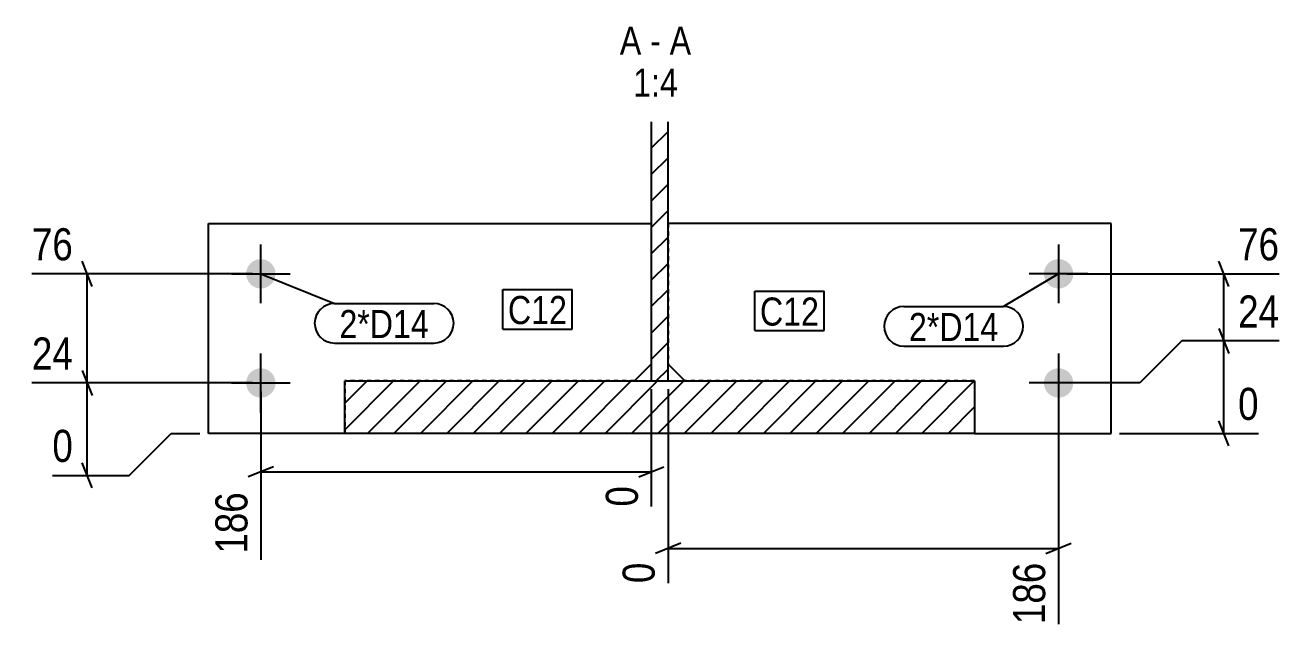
# Model space of a CAD drawing. Header units: millimetres. Extents: x 13 to 49489, y 13 to 3079.
# Drawn here: x 13 to 613, y 13 to 301 of the extents above; entities that cross this region are included whole.
import ezdxf

# ---------------------------------------------------------------- set-up
doc = ezdxf.new("R2010")
doc.units = ezdxf.units.MM
doc.linetypes.add('DXK_LINE_DOT2', pattern=[3.9198, 1.9599, -1.9599])
for name, color, linetype in [('MÅLSÆTNING', 7, 'Continuous'), ('STÅL', 7, 'Continuous'), ('TEKST', 7, 'Continuous')]:
    doc.layers.add(name, color=color, linetype=linetype)
doc.styles.add('Arial Narrow', font='ARIALN.TTF', dxfattribs={"height": 0.2})

msp = doc.modelspace()

# ---------------------------------------------------------------- hatches: boundary and pattern name
at = {"layer": 'STÅL', "linetype": 'Continuous'}
h = msp.add_hatch(dxfattribs=at)
h.set_pattern_fill('', scale=2.8, style=0, pattern_type=0)
h.set_pattern_definition([(45, (311.05, 255.171), (-6.2862, 6.2862), [])])
h.paths.add_polyline_path([(319.05, 255.17), (311.05, 255.17), (311.05, 131.81), (319.05, 131.81)])
for points in [[(125.05, 189.81, -1), (125.05, 175.81, -1)], [(505.05, 175.81, -1), (505.05, 189.81, -1)], [(125.05, 137.81, -1), (125.05, 123.81, -1)], [(505.05, 123.81, -1), (505.05, 137.81, -1)]]:
    msp.add_hatch(color=96, dxfattribs=at).paths.add_polyline_path(points)
h = msp.add_hatch(dxfattribs=at)
h.set_pattern_fill('', scale=2.8, style=0, pattern_type=0)
h.set_pattern_definition([(45, (465.05, 106.81), (-6.28618, 6.28618), [])])
h.paths.add_polyline_path([(165.05, 106.81), (465.05, 106.81), (465.05, 131.81), (165.05, 131.81)])

# ---------------------------------------------------------------- linework, layer by layer
at = {"layer": 'MÅLSÆTNING', "color": 7, "linetype": 'Continuous'}
for p, q in [((44.7, 176.81), (39.9, 188.81)), ((586.18, 176.81), (581.38, 188.81)), ((121.05, 182.81), (16, 182.81)), ((42.3, 130.81), (42.3, 182.81)), ((509.05, 182.81), (610.08, 182.81)), ((583.78, 150.81), (583.78, 182.81)), ((581.38, 156.81), (586.18, 144.81)), ((581.38, 156.81), (586.18, 144.81)), ((563.78, 150.81), (543.78, 130.81)), ((563.78, 150.81), (543.78, 130.81)), ((610.08, 150.81), (563.78, 150.81)), ((610.08, 150.81), (563.78, 150.81)), ((583.78, 106.81), (583.78, 150.81)), ((39.9, 136.81), (44.7, 124.81)), ((39.9, 136.81), (44.7, 124.81)), ((121.05, 130.81), (16, 130.81)), ((121.05, 130.81), (16, 130.81)), ((42.3, 86.81), (42.3, 130.81)), ((125.05, 126.81), (125.05, 46.64)), ((311.05, 127.81), (311.05, 71.96)), ((319.05, 127.81), (319.05, 35.5)), ((505.05, 126.81), (505.05, 16)), ((543.78, 130.81), (509.05, 130.81)), ((543.78, 130.81), (509.05, 130.81)), ((586.18, 100.81), (581.38, 112.81)), ((62.3, 86.81), (82.3, 106.81)), ((82.3, 106.81), (96.05, 106.81)), ((534.05, 106.81), (600.33, 106.81)), ((44.7, 80.81), (39.9, 92.81)), ((131.05, 90.91), (119.05, 86.11)), ((305.05, 86.11), (317.05, 90.91)), ((25.75, 86.81), (62.3, 86.81)), ((125.05, 88.51), (311.05, 88.51)), ((325.05, 54.45), (313.05, 49.65)), ((499.05, 49.65), (511.05, 54.45)), ((319.05, 52.05), (505.05, 52.05))]:
    msp.add_line(p, q, dxfattribs=at)
at = {"layer": 'STÅL', "color": 2, "linetype": 'Continuous'}
for p, q in [((311.05, 255.17), (311.05, 131.81)), ((319.05, 131.81), (319.05, 255.17)), ((165.05, 106.81), (165.05, 131.81)), ((165.05, 131.81), (465.05, 131.81)), ((311.05, 131.81), (319.05, 131.81)), ((465.05, 131.81), (465.05, 106.81)), ((465.05, 106.81), (165.05, 106.81))]:
    msp.add_line(p, q, dxfattribs=at)
at = {"layer": 'STÅL', "color": 4, "linetype": 'Continuous'}
for p, q in [((100.05, 106.81), (100.05, 206.81)), ((100.05, 206.81), (311.05, 206.81)), ((530.05, 206.81), (319.05, 206.81)), ((530.05, 106.81), (530.05, 206.81)), ((311.05, 139.81), (303.05, 131.81)), ((327.05, 131.81), (319.05, 139.81)), ((165.05, 106.81), (100.05, 106.81)), ((465.05, 106.81), (530.05, 106.81))]:
    msp.add_line(p, q, dxfattribs=at)
at = {"layer": 'STÅL', "color": 30, "linetype": 'DXK_LINE_DOT2'}
for p, q in [((311.05, 206.81), (311.05, 139.81)), ((319.05, 206.81), (319.05, 139.81)), ((303.05, 131.81), (165.05, 131.81)), ((165.05, 131.81), (165.05, 106.81)), ((465.05, 131.81), (327.05, 131.81)), ((465.05, 131.81), (465.05, 106.81))]:
    msp.add_line(p, q, dxfattribs=at)
at = {"layer": 'STÅL', "color": 96, "linetype": 'Continuous'}
for p, q in [((125.05, 168.81), (125.05, 196.81)), ((505.05, 196.81), (505.05, 168.81)), ((111.05, 182.81), (139.05, 182.81)), ((519.05, 182.81), (491.05, 182.81)), ((125.05, 116.81), (125.05, 144.81)), ((505.05, 144.81), (505.05, 116.81)), ((111.05, 130.81), (139.05, 130.81)), ((519.05, 130.81), (491.05, 130.81))]:
    msp.add_line(p, q, dxfattribs=at)

# ---------------------------------------------------------------- wipeouts: each hides what was drawn before it
at = {"color": 0, "linetype": 'Continuous'}
for points, layer in [([(121.85, 82), (99.45, 82), (99.45, 46.35), (121.85, 46.35)], 'MÅLSÆTNING'), ([(306.29, 287.17), (306.29, 301.17), (296.06, 301.17), (296.06, 287.17)], 'TEKST'), ([(315.59, 287.17), (315.59, 301.17), (310.49, 301.17), (310.49, 287.17)], 'TEKST'), ([(330.02, 287.17), (330.02, 301.17), (319.79, 301.17), (319.79, 287.17)], 'TEKST'), ([(323.7, 267.17), (323.7, 281.17), (302.38, 281.17), (302.38, 267.17)], 'TEKST')]:
    msp.add_wipeout(points, dxfattribs=at).dxf.layer = layer
at = {"color": 0}
for points in [[(270.9, 158.85), (270.9, 172.85), (242.76, 172.85), (242.76, 158.85)], [(390.95, 158.13), (390.95, 172.13), (362.81, 172.13), (362.81, 158.13)], [(205.11, 152.22), (205.11, 166.22), (162.48, 166.22), (162.48, 152.22)], [(476.4, 150.78), (476.4, 164.78), (433.77, 164.78), (433.77, 150.78)]]:
    msp.add_wipeout(points, dxfattribs=at).dxf.layer = 'TEKST'

# ---------------------------------------------------------------- next in the draw order: texts
at = {"layer": 'MÅLSÆTNING', "color": 3, "linetype": 'Continuous', "style": 'Arial Narrow'}
msp.add_text('186', height=15.271, rotation=90.00021, dxfattribs=at).set_placement((118.65, 49.55))
at = {"layer": 'TEKST', "color": 3, "linetype": 'Continuous', "style": 'Arial Narrow'}
for s, height, p in [('A', 13.36, (296.06, 287.17)), ('A', 13.36, (319.79, 287.17)), ('-', 13.36, (310.49, 287.17)), ('1:4', 13.362, (302.38, 267.17))]:
    msp.add_text(s, height=height, dxfattribs=at).set_placement(p)

# ---------------------------------------------------------------- next in the draw order: wipeouts: each hides what was drawn before it
at = {"color": 0, "linetype": 'Continuous'}
for points in [[(38.7, 186.01), (38.7, 208.41), (12.8, 208.41), (12.8, 186.01)], [(613.28, 186.01), (613.28, 208.41), (587.38, 208.41), (587.38, 186.01)], [(613.28, 154.01), (613.28, 176.41), (587.38, 176.41), (587.38, 154.01)], [(38.7, 134.01), (38.7, 156.41), (12.8, 156.41), (12.8, 134.01)], [(603.53, 110.01), (603.53, 132.41), (587.38, 132.41), (587.38, 110.01)], [(38.7, 90.01), (38.7, 112.41), (22.55, 112.41), (22.55, 90.01)], [(307.85, 84.91), (285.45, 84.91), (285.45, 68.76), (307.85, 68.76)], [(315.85, 48.45), (293.45, 48.45), (293.45, 32.3), (315.85, 32.3)], [(501.85, 48.45), (479.45, 48.45), (479.45, 12.8), (501.85, 12.8)]]:
    msp.add_wipeout(points, dxfattribs=at).dxf.layer = 'MÅLSÆTNING'
at = {"color": 0}
for points in [[(270.9, 158.85), (270.9, 172.85), (242.76, 172.85), (242.76, 158.85)], [(390.95, 158.13), (390.95, 172.13), (362.81, 172.13), (362.81, 158.13)], [(205.11, 152.22), (205.11, 166.22), (162.48, 166.22), (162.48, 152.22)], [(476.4, 150.78), (476.4, 164.78), (433.77, 164.78), (433.77, 150.78)]]:
    msp.add_wipeout(points, dxfattribs=at).dxf.layer = 'TEKST'

# ---------------------------------------------------------------- next in the draw order: linework, layer by layer
at = {"layer": 'TEKST', "color": 7, "linetype": 'Continuous'}
for p, q in [((125.05, 182.81), (160.08, 168.62)), ((505.05, 182.81), (478.8, 167.18)), ((240.36, 175.25), (273.3, 175.25)), ((240.36, 156.45), (240.36, 175.25)), ((273.3, 156.45), (273.3, 175.25)), ((360.41, 174.53), (393.35, 174.53)), ((360.41, 155.73), (360.41, 174.53)), ((393.35, 155.73), (393.35, 174.53)), ((160.08, 168.62), (207.51, 168.62)), ((431.37, 167.18), (478.8, 167.18)), ((240.36, 156.45), (273.3, 156.45)), ((360.41, 155.73), (393.35, 155.73)), ((160.08, 149.82), (207.51, 149.82)), ((431.37, 148.38), (478.8, 148.38))]:
    msp.add_line(p, q, dxfattribs=at)
for centre, start, end in [((160.08, 159.22), 90, 270), ((207.51, 159.22), 270, 90), ((431.37, 157.78), 90, 270), ((478.8, 157.78), 270, 90)]:
    msp.add_arc(centre, 9.4, start, end, dxfattribs=at)

# ---------------------------------------------------------------- next in the draw order: texts
at = {"layer": 'MÅLSÆTNING', "color": 3, "linetype": 'Continuous', "style": 'Arial Narrow'}
for s, height, p in [('76', 15.271, (16, 189.21)), ('76', 15.271, (590.58, 189.21)), ('24', 15.271, (590.58, 157.21)), ('24', 15.271, (16, 137.21)), ('0', 15.27, (590.58, 113.21)), ('0', 15.27, (25.75, 93.21))]:
    msp.add_text(s, height=height, dxfattribs=at).set_placement(p)
for s, height, p in [('0', 15.27, (304.65, 71.96)), ('0', 15.27, (312.65, 35.5)), ('186', 15.271, (498.65, 16))]:
    msp.add_text(s, height=height, rotation=90.00021, dxfattribs=at).set_placement(p)
at = {"layer": 'TEKST', "color": 3, "style": 'Arial Narrow'}
for s, p in [('C12', (242.76, 158.85)), ('C12', (362.81, 158.13)), ('2*D14', (162.48, 152.22)), ('2*D14', (433.77, 150.78))]:
    msp.add_text(s, height=13.362, dxfattribs=at).set_placement(p)

doc.saveas('drawing.dxf')
